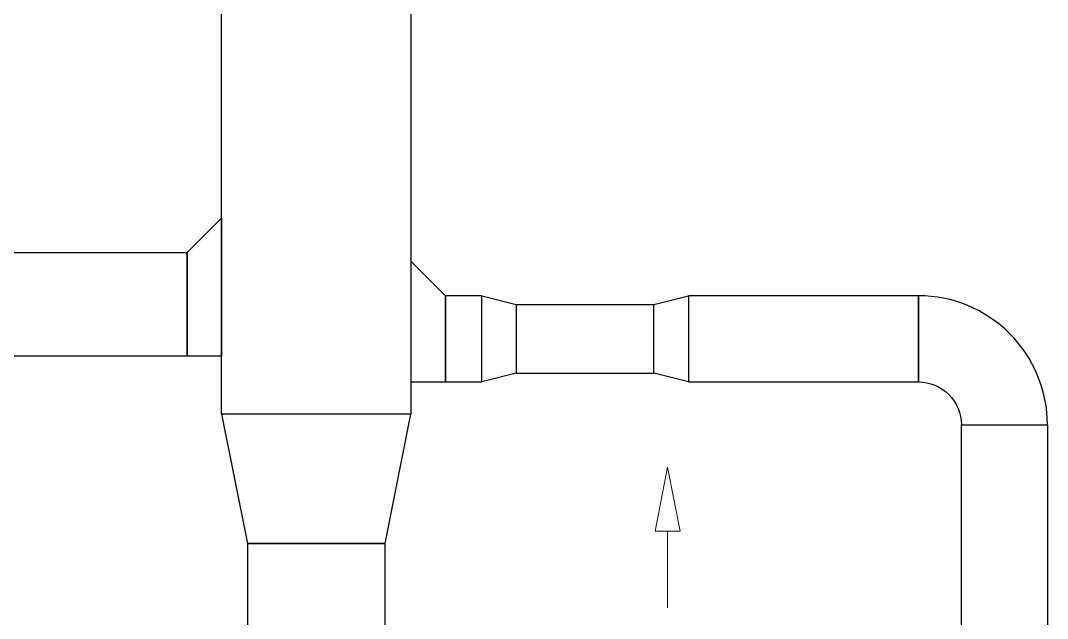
# Model space of a CAD drawing. Header units: inches. Extents: x -172 to 5713, y -54 to 3470.
# Drawn here: x 632.8 to 931, y 657.5 to 831 of the extents above; entities that cross this region are included whole.
import ezdxf

# ---------------------------------------------------------------- set-up
doc = ezdxf.new("R2010")
doc.units = ezdxf.units.IN
doc.header["$MEASUREMENT"] = 0
doc.layers.add('MTY-EMIS-KANALI', color=150, linetype='Continuous', lineweight=0)
doc.layers.add('STM-U-MENFEZ', color=2, linetype='Continuous', lineweight=0)
doc.layers.add('MTY-UFLEME-KANALI', color=20, linetype='Continuous')

# ---------------------------------------------------------------- blocks, each defined once
blk = doc.blocks.new('A$C00D65541')
at = {"layer": 'STM-U-MENFEZ'}
blk.add_lwpolyline([(-50.5, 59.27), (-46.89, 59.27), (-50.5, 77.89), (-54.11, 59.27), (-50.5, 59.27), (-50.5, 37)], dxfattribs=at)

msp = doc.modelspace()

# ---------------------------------------------------------------- linework, layer by layer
at = {"layer": 'MTY-UFLEME-KANALI'}
for points in [[(746.19, 716.74), (691.19, 716.74), (691.19, 902.74), (746.19, 902.74)], [(691.19, 773.64), (691.19, 733.64), (681.19, 733.64), (681.19, 763.64)], [(681.19, 733.64), (563.78, 733.64), (563.78, 763.64), (681.19, 763.64)], [(746.19, 761.14), (746.19, 726.14), (756.19, 726.14), (756.19, 751.14)], [(756.19, 726.14), (766.75, 726.14), (766.75, 751.14), (756.19, 751.14)], [(776.75, 748.56), (776.75, 728.66), (766.75, 726.14), (766.75, 751.14)], [(826.75, 751.14), (826.75, 726.14), (816.75, 728.66), (816.75, 748.56)], [(826.75, 751.14), (826.75, 726.14), (893.54, 726.14), (893.54, 751.14)], [(746.19, 716.74), (691.19, 716.74), (698.69, 679.24), (738.69, 679.24)], [(931.04, 591.47), (906.04, 591.47), (906.04, 713.64), (931.04, 713.64)], [(738.69, 679.24), (698.69, 679.24), (698.69, 288.87), (738.69, 288.87)]]:
    msp.add_lwpolyline(points, close=True, dxfattribs=at)
msp.add_lwpolyline([(906.04, 713.64), (931.04, 713.64), (931.04, 713.64, 0.414214), (893.54, 751.14), (893.54, 751.14), (893.54, 726.14, -0.414214), (906.04, 713.64)], format="xyb", close=True, dxfattribs=at)
for points in [[(776.75, 748.56), (816.75, 748.56)], [(776.75, 728.66), (816.75, 728.66)]]:
    msp.add_lwpolyline(points, dxfattribs=at)

# ---------------------------------------------------------------- block references
at = {"layer": 'MTY-EMIS-KANALI'}
msp.add_blockref('A$C00D65541', (871.22, 623.51), dxfattribs=at)

doc.saveas('drawing.dxf')
